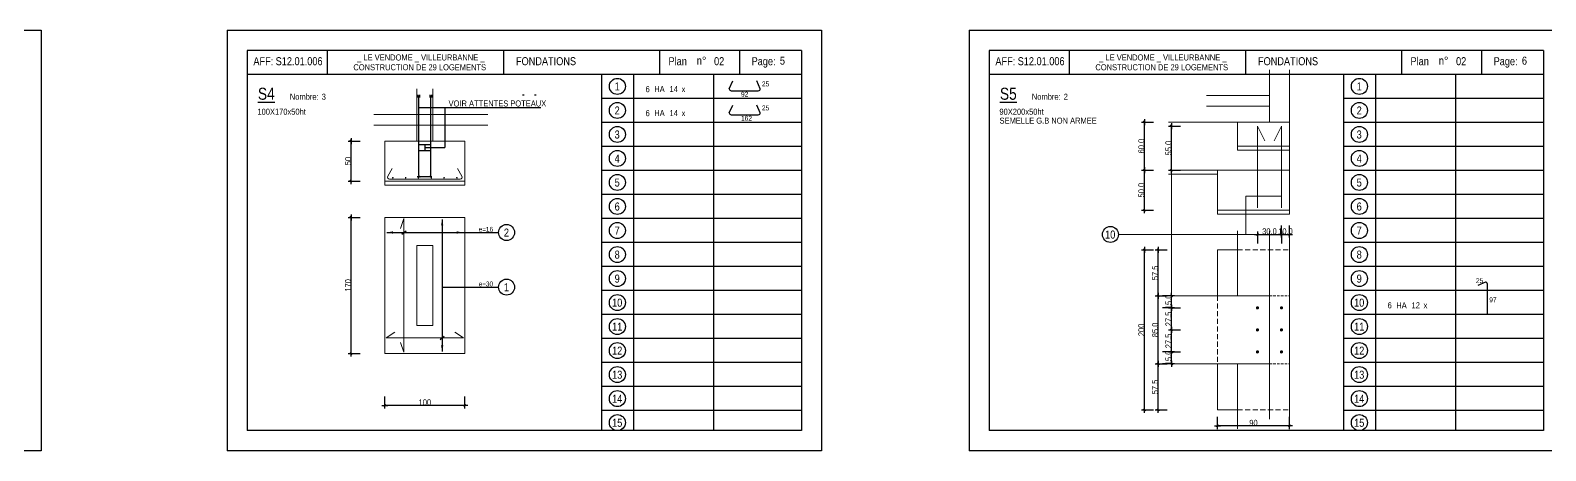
# Model space of a CAD drawing. Header units: centimetres. Extents: x 16433 to 114398, y -50094 to -12305.
# Drawn here: x 90031 to 93819, y -22312 to -21262 of the extents above; entities that cross this region are included whole.
import ezdxf
from ezdxf.enums import TextEntityAlignment as Align

# ---------------------------------------------------------------- set-up
doc = ezdxf.new("R2010")
doc.units = ezdxf.units.CM
doc.header["$LTSCALE"] = 0.5
doc.linetypes.add('CACHEX2', pattern=[19.05, 12.7, -6.35])
doc.layers.get('DEFPOINTS').update_dxf_attribs({"linetype": 'CONTINUOUS'})
for name, color, linetype in [('01_cote_gen', 4, 'CONTINUOUS'), ('01_fenetres', 171, 'CONTINUOUS'), ('01_linteaux', 2, 'CONTINUOUS'), ('01_texte', 230, 'CONTINUOUS'), ('AA_COTES', 2, 'CONTINUOUS')]:
    doc.layers.add(name, color=color, linetype=linetype)
doc.layers.add('01_murs_coup', color=5, linetype='CONTINUOUS', lineweight=60)
doc.layers.add('01_sem', color=42, linetype='CONTINUOUS', lineweight=15)
doc.styles.add('STYLE2', font='ARIALN.TTF')
doc.dimstyles.new('JB25', dxfattribs={"dimscale": 0.1, "dimtxt": 150, "dimasz": 15, "dimexe": 0.1, "dimexo": 0.1, "dimgap": 0.09, "dimtad": 1, "dimdec": 1, "dimlfac": 0.5, "dimdsep": 46, "dimtxsty": 'STYLE2', "dimblk1": 'BOND_G', "dimblk2": 'BOND_D', "dimsah": 1, "dimcen": 1.5, "dimdle": 0.01, "dimse1": 1, "dimse2": 1, "dimclrd": 4, "dimclre": 2, "dimclrt": 6, "dimazin": 2, "dimtfac": 2.333333, "dimtdec": 1, "dimtix": 1, "dimtmove": 2, "dimatfit": 3, "dimldrblk": 'BOND_G', "dimfxl": 1, "dimtolj": 1, "dimtzin": 0, "dimarcsym": 0})

# ---------------------------------------------------------------- blocks, each defined once
blk = doc.blocks.new('BOND_G')
at = {"layer": 'AA_COTES', "color": 0}
for p, q in [((5, 0), (-5, 0)), ((1.8, 1.8), (-1.8, -1.8)), ((0, -5), (0, 15))]:
    blk.add_line(p, q, dxfattribs=at)
blk = doc.blocks.new('BOND_D')
at = {"layer": 'AA_COTES', "color": 0}
for p, q in [((5, 0), (-5, 0)), ((-1.8, -1.8), (1.8, 1.8)), ((0, 5), (0, -15))]:
    blk.add_line(p, q, dxfattribs=at)
blk = doc.blocks.new('*D4295')
at = {"layer": '01_cote_gen', "color": 4, "linetype": 'Continuous', "lineweight": -2, "transparency": 16777216}
blk.add_line((90833.1, -22068.1), (90833.1, -21731.1), dxfattribs=at)
at = {"layer": 'DEFPOINTS', "color": 0, "linetype": 'Continuous'}
for p in [(90833.1, -21729.6), (90885.5, -21729.6), (90885.5, -22069.6)]:
    blk.add_point(p, dxfattribs=at)
at = {"layer": '01_cote_gen', "color": 4, "linetype": 'Continuous', "lineweight": -2, "transparency": 16777216, "xscale": 1.5, "yscale": 1.5, "zscale": 1.5}
for name, p, rotation in [('BOND_D', (90833.1, -21729.6), 90), ('BOND_G', (90833.1, -22069.6), 270)]:
    blk.add_blockref(name, p, dxfattribs=dict(at, rotation=rotation))
at = {"layer": '01_cote_gen', "color": 6, "linetype": 'Continuous', "lineweight": 0, "transparency": 16777216, "insert": (90825.4, -21899.6), "char_height": 15, "attachment_point": 5, "rotation": 90, "style": 'STYLE2'}
blk.add_mtext('\\A1;170', dxfattribs=at)
blk = doc.blocks.new('*D4296')
at = {"layer": '01_sem', "color": 4, "lineweight": -2, "ltscale": 7, "transparency": 16777216}
blk.add_line((91115.8, -22199.5), (90918.8, -22199.5), dxfattribs=at)
at = {"layer": 'DEFPOINTS', "color": 0, "ltscale": 7}
for p in [(90917.3, -22120.8), (91117.3, -22120.8), (90917.3, -22199.5)]:
    blk.add_point(p, dxfattribs=at)
at = {"layer": '01_sem', "color": 4, "lineweight": -2, "ltscale": 7, "transparency": 16777216, "xscale": 1.5, "yscale": 1.5, "zscale": 1.5, "rotation": 180}
blk.add_blockref('BOND_D', (90917.3, -22199.5), dxfattribs=at)
at = {"layer": '01_sem', "color": 4, "lineweight": -2, "ltscale": 7, "transparency": 16777216, "xscale": 1.5, "yscale": 1.5, "zscale": 1.5}
blk.add_blockref('BOND_G', (91117.3, -22199.5), dxfattribs=at)
at = {"layer": '01_sem', "color": 6, "lineweight": 0, "ltscale": 7, "transparency": 16777216, "insert": (91017.3, -22191.8), "char_height": 15, "attachment_point": 5, "style": 'STYLE2'}
blk.add_mtext('\\A1;100', dxfattribs=at)
blk = doc.blocks.new('*D4297')
at = {"layer": '01_cote_gen', "color": 4, "linetype": 'Continuous', "lineweight": -2, "transparency": 16777216}
blk.add_line((90833.1, -21637.5), (90833.1, -21540.5), dxfattribs=at)
at = {"layer": 'DEFPOINTS', "color": 0, "linetype": 'Continuous'}
for p in [(90833.1, -21539), (90914.4, -21539), (90903.3, -21639)]:
    blk.add_point(p, dxfattribs=at)
at = {"layer": '01_cote_gen', "color": 4, "linetype": 'Continuous', "lineweight": -2, "transparency": 16777216, "xscale": 1.5, "yscale": 1.5, "zscale": 1.5}
for name, p, rotation in [('BOND_D', (90833.1, -21539), 90), ('BOND_G', (90833.1, -21639), 270)]:
    blk.add_blockref(name, p, dxfattribs=dict(at, rotation=rotation))
at = {"layer": '01_cote_gen', "color": 6, "linetype": 'Continuous', "lineweight": 0, "transparency": 16777216, "insert": (90825.4, -21589), "char_height": 15, "attachment_point": 5, "rotation": 90, "style": 'STYLE2'}
blk.add_mtext('\\A1;50', dxfattribs=at)
blk = doc.blocks.new('*D4309')
at = {"layer": '01_cote_gen', "color": 4, "linetype": 'Continuous', "lineweight": -2, "transparency": 16777216}
blk.add_line((92815.8, -22209.3), (92815.8, -21812.3), dxfattribs=at)
at = {"layer": 'DEFPOINTS', "color": 0, "linetype": 'Continuous'}
for p in [(92815.8, -21810.8), (92868.3, -21810.8), (92868.3, -22210.8)]:
    blk.add_point(p, dxfattribs=at)
at = {"layer": '01_cote_gen', "color": 4, "linetype": 'Continuous', "lineweight": -2, "transparency": 16777216, "xscale": 1.5, "yscale": 1.5, "zscale": 1.5}
for name, p, rotation in [('BOND_D', (92815.8, -21810.8), 90), ('BOND_G', (92815.8, -22210.8), 270)]:
    blk.add_blockref(name, p, dxfattribs=dict(at, rotation=rotation))
at = {"layer": '01_cote_gen', "color": 6, "linetype": 'Continuous', "lineweight": 0, "transparency": 16777216, "insert": (92808.1, -22010.8), "char_height": 15, "attachment_point": 5, "rotation": 90, "style": 'STYLE2'}
blk.add_mtext('\\A1;200', dxfattribs=at)
blk = doc.blocks.new('*D4310')
at = {"layer": '01_sem', "color": 4, "lineweight": -2, "ltscale": 7, "transparency": 16777216}
blk.add_line((93176.9, -22250.8), (92999.9, -22250.8), dxfattribs=at)
at = {"layer": 'DEFPOINTS', "color": 0, "ltscale": 7}
for p in [(92998.4, -22237.1), (92998.4, -22250.8), (93178.4, -22237.1)]:
    blk.add_point(p, dxfattribs=at)
at = {"layer": '01_sem', "color": 4, "lineweight": -2, "ltscale": 7, "transparency": 16777216, "xscale": 1.5, "yscale": 1.5, "zscale": 1.5, "rotation": 180}
blk.add_blockref('BOND_D', (92998.4, -22250.8), dxfattribs=at)
at = {"layer": '01_sem', "color": 4, "lineweight": -2, "ltscale": 7, "transparency": 16777216, "xscale": 1.5, "yscale": 1.5, "zscale": 1.5}
blk.add_blockref('BOND_G', (93178.4, -22250.8), dxfattribs=at)
at = {"layer": '01_sem', "color": 6, "lineweight": 0, "ltscale": 7, "transparency": 16777216, "insert": (93088.4, -22243.1), "char_height": 15, "attachment_point": 5, "style": 'STYLE2'}
blk.add_mtext('\\A1;90', dxfattribs=at)
blk = doc.blocks.new('*D4311')
at = {"layer": '01_sem', "color": 4, "linetype": 'Continuous', "lineweight": -2, "transparency": 16777216}
blk.add_line((92850.1, -22209.3), (92850.1, -22097.3), dxfattribs=at)
at = {"layer": 'DEFPOINTS', "color": 0, "linetype": 'Continuous'}
for p in [(92850.1, -22095.8), (92998.4, -22095.8), (92998.4, -22210.8)]:
    blk.add_point(p, dxfattribs=at)
at = {"layer": '01_sem', "color": 4, "linetype": 'Continuous', "lineweight": -2, "transparency": 16777216, "xscale": 1.5, "yscale": 1.5, "zscale": 1.5}
for name, p, rotation in [('BOND_D', (92850.1, -22095.8), 90), ('BOND_G', (92850.1, -22210.8), 270)]:
    blk.add_blockref(name, p, dxfattribs=dict(at, rotation=rotation))
at = {"layer": '01_sem', "color": 6, "linetype": 'Continuous', "lineweight": 0, "transparency": 16777216, "insert": (92842.5, -22153.3), "char_height": 15, "attachment_point": 5, "rotation": 90, "style": 'STYLE2'}
blk.add_mtext('\\A1;57.5', dxfattribs=at)
blk = doc.blocks.new('*D4312')
at = {"layer": '01_sem', "color": 4, "linetype": 'Continuous', "lineweight": -2, "transparency": 16777216}
blk.add_line((92850.1, -22094.3), (92850.1, -21927.3), dxfattribs=at)
at = {"layer": 'DEFPOINTS', "color": 0, "linetype": 'Continuous'}
for p in [(92850.1, -21925.8), (92933.2, -21925.8), (92933.2, -22095.8)]:
    blk.add_point(p, dxfattribs=at)
at = {"layer": '01_sem', "color": 4, "linetype": 'Continuous', "lineweight": -2, "transparency": 16777216, "xscale": 1.5, "yscale": 1.5, "zscale": 1.5}
for name, p, rotation in [('BOND_D', (92850.1, -21925.8), 90), ('BOND_G', (92850.1, -22095.8), 270)]:
    blk.add_blockref(name, p, dxfattribs=dict(at, rotation=rotation))
at = {"layer": '01_sem', "color": 6, "linetype": 'Continuous', "lineweight": 0, "transparency": 16777216, "insert": (92842.5, -22010.8), "char_height": 15, "attachment_point": 5, "rotation": 90, "style": 'STYLE2'}
blk.add_mtext('\\A1;85.0', dxfattribs=at)
blk = doc.blocks.new('*D4313')
at = {"layer": '01_sem', "color": 4, "linetype": 'Continuous', "lineweight": -2, "transparency": 16777216}
blk.add_line((92850.1, -21924.3), (92850.1, -21812.3), dxfattribs=at)
at = {"layer": 'DEFPOINTS', "color": 0, "linetype": 'Continuous'}
for p in [(92850.1, -21810.8), (92998.4, -21810.8), (92934.1, -21925.8)]:
    blk.add_point(p, dxfattribs=at)
at = {"layer": '01_sem', "color": 4, "linetype": 'Continuous', "lineweight": -2, "transparency": 16777216, "xscale": 1.5, "yscale": 1.5, "zscale": 1.5}
for name, p, rotation in [('BOND_D', (92850.1, -21810.8), 90), ('BOND_G', (92850.1, -21925.8), 270)]:
    blk.add_blockref(name, p, dxfattribs=dict(at, rotation=rotation))
at = {"layer": '01_sem', "color": 6, "linetype": 'Continuous', "lineweight": 0, "transparency": 16777216, "insert": (92842.5, -21868.3), "char_height": 15, "attachment_point": 5, "rotation": 90, "style": 'STYLE2'}
blk.add_mtext('\\A1;57.5', dxfattribs=at)
blk = doc.blocks.new('*D4314')
at = {"layer": '01_sem', "color": 4, "linetype": 'Continuous', "lineweight": -2, "transparency": 16777216}
blk.add_line((92815.8, -21710.1), (92815.8, -21613.1), dxfattribs=at)
at = {"layer": 'DEFPOINTS', "color": 0, "linetype": 'Continuous'}
for p in [(92815.8, -21611.6), (92998.4, -21611.6), (92998.4, -21711.6)]:
    blk.add_point(p, dxfattribs=at)
at = {"layer": '01_sem', "color": 4, "linetype": 'Continuous', "lineweight": -2, "transparency": 16777216, "xscale": 1.5, "yscale": 1.5, "zscale": 1.5}
for name, p, rotation in [('BOND_D', (92815.8, -21611.6), 90), ('BOND_G', (92815.8, -21711.6), 270)]:
    blk.add_blockref(name, p, dxfattribs=dict(at, rotation=rotation))
at = {"layer": '01_sem', "color": 6, "linetype": 'Continuous', "lineweight": 0, "transparency": 16777216, "insert": (92808.1, -21661.6), "char_height": 15, "attachment_point": 5, "rotation": 90, "style": 'STYLE2'}
blk.add_mtext('\\A1;50.0', dxfattribs=at)
blk = doc.blocks.new('*D4315')
at = {"layer": '01_sem', "color": 4, "linetype": 'Continuous', "lineweight": -2, "transparency": 16777216}
blk.add_line((92815.8, -21610.1), (92815.8, -21493.1), dxfattribs=at)
at = {"layer": 'DEFPOINTS', "color": 0, "linetype": 'Continuous'}
for p in [(92815.8, -21491.6), (92976.7, -21491.6), (92998.4, -21611.6)]:
    blk.add_point(p, dxfattribs=at)
at = {"layer": '01_sem', "color": 4, "linetype": 'Continuous', "lineweight": -2, "transparency": 16777216, "xscale": 1.5, "yscale": 1.5, "zscale": 1.5}
for name, p, rotation in [('BOND_D', (92815.8, -21491.6), 90), ('BOND_G', (92815.8, -21611.6), 270)]:
    blk.add_blockref(name, p, dxfattribs=dict(at, rotation=rotation))
at = {"layer": '01_sem', "color": 6, "linetype": 'Continuous', "lineweight": 0, "transparency": 16777216, "insert": (92808.1, -21551.6), "char_height": 15, "attachment_point": 5, "rotation": 90, "style": 'STYLE2'}
blk.add_mtext('\\A1;60.0', dxfattribs=at)
blk = doc.blocks.new('*D4316')
at = {"layer": '01_sem', "color": 4, "linetype": 'Continuous', "lineweight": -2, "transparency": 16777216}
blk.add_line((93099.9, -21772.4), (93156.9, -21772.4), dxfattribs=at)
at = {"layer": 'DEFPOINTS', "color": 0, "linetype": 'Continuous'}
for p in [(93158.4, -21772.4), (93098.4, -21853.5), (93158.4, -21853.5)]:
    blk.add_point(p, dxfattribs=at)
at = {"layer": '01_sem', "color": 4, "linetype": 'Continuous', "lineweight": -2, "transparency": 16777216, "xscale": 1.5, "yscale": 1.5, "zscale": 1.5, "rotation": 180}
blk.add_blockref('BOND_G', (93098.4, -21772.4), dxfattribs=at)
at = {"layer": '01_sem', "color": 4, "linetype": 'Continuous', "lineweight": -2, "transparency": 16777216, "xscale": 1.5, "yscale": 1.5, "zscale": 1.5}
blk.add_blockref('BOND_D', (93158.4, -21772.4), dxfattribs=at)
at = {"layer": '01_sem', "color": 6, "linetype": 'Continuous', "lineweight": 0, "transparency": 16777216, "insert": (93128.4, -21764.7), "char_height": 15, "attachment_point": 5, "style": 'STYLE2'}
blk.add_mtext('\\A1;30.0', dxfattribs=at)
blk = doc.blocks.new('*D4317')
at = {"layer": '01_sem', "color": 4, "linetype": 'Continuous', "lineweight": -2, "transparency": 16777216}
for p, q in [((93156.9, -21772.4), (93155.4, -21772.4)), ((93158.4, -21772.4), (93178.4, -21772.4)), ((93179.9, -21772.4), (93181.4, -21772.4))]:
    blk.add_line(p, q, dxfattribs=at)
at = {"layer": 'DEFPOINTS', "color": 0, "linetype": 'Continuous'}
for p in [(93178.4, -21772.4), (93158.4, -21797.9), (93178.4, -21797.9)]:
    blk.add_point(p, dxfattribs=at)
at = {"layer": '01_sem', "color": 4, "linetype": 'Continuous', "lineweight": -2, "transparency": 16777216, "xscale": 1.5, "yscale": 1.5, "zscale": 1.5}
blk.add_blockref('BOND_G', (93158.4, -21772.4), dxfattribs=at)
at = {"layer": '01_sem', "color": 4, "linetype": 'Continuous', "lineweight": -2, "transparency": 16777216, "xscale": 1.5, "yscale": 1.5, "zscale": 1.5, "rotation": 180}
blk.add_blockref('BOND_D', (93178.4, -21772.4), dxfattribs=at)
at = {"layer": '01_sem', "color": 6, "linetype": 'Continuous', "lineweight": 0, "transparency": 16777216, "insert": (93168.4, -21764.7), "char_height": 15, "attachment_point": 5, "style": 'STYLE2'}
blk.add_mtext('\\A1;10.0', dxfattribs=at)
blk = doc.blocks.new('*D4318')
at = {"layer": '01_sem', "color": 4, "linetype": 'Continuous', "lineweight": -2, "transparency": 16777216}
for p, q in [((92883.6, -22064.3), (92883.6, -22062.8)), ((92883.6, -22095.8), (92883.6, -22065.8)), ((92883.6, -22097.3), (92883.6, -22098.8))]:
    blk.add_line(p, q, dxfattribs=at)
at = {"layer": 'DEFPOINTS', "color": 0, "linetype": 'Continuous'}
for p in [(92883.6, -22065.8), (93014.7, -22065.8), (92998.4, -22095.8)]:
    blk.add_point(p, dxfattribs=at)
at = {"layer": '01_sem', "color": 4, "linetype": 'Continuous', "lineweight": -2, "transparency": 16777216, "xscale": 1.5, "yscale": 1.5, "zscale": 1.5}
for name, p, rotation in [('BOND_D', (92883.6, -22065.8), 270), ('BOND_G', (92883.6, -22095.8), 90)]:
    blk.add_blockref(name, p, dxfattribs=dict(at, rotation=rotation))
at = {"layer": '01_sem', "color": 6, "linetype": 'Continuous', "lineweight": 0, "transparency": 16777216, "insert": (92875.9, -22080.8), "char_height": 15, "attachment_point": 5, "rotation": 90, "style": 'STYLE2'}
blk.add_mtext('\\A1;15.0', dxfattribs=at)
blk = doc.blocks.new('*D4319')
at = {"layer": '01_sem', "color": 4, "linetype": 'Continuous', "lineweight": -2, "transparency": 16777216}
blk.add_line((92883.6, -22064.3), (92883.6, -22012.3), dxfattribs=at)
at = {"layer": 'DEFPOINTS', "color": 0, "linetype": 'Continuous'}
for p in [(92883.6, -22010.8), (92909.1, -22010.8), (92909.1, -22065.8)]:
    blk.add_point(p, dxfattribs=at)
at = {"layer": '01_sem', "color": 4, "linetype": 'Continuous', "lineweight": -2, "transparency": 16777216, "xscale": 1.5, "yscale": 1.5, "zscale": 1.5}
for name, p, rotation in [('BOND_D', (92883.6, -22010.8), 90), ('BOND_G', (92883.6, -22065.8), 270)]:
    blk.add_blockref(name, p, dxfattribs=dict(at, rotation=rotation))
at = {"layer": '01_sem', "color": 6, "linetype": 'Continuous', "lineweight": 0, "transparency": 16777216, "insert": (92875.9, -22038.3), "char_height": 15, "attachment_point": 5, "rotation": 90, "style": 'STYLE2'}
blk.add_mtext('\\A1;27.5', dxfattribs=at)
blk = doc.blocks.new('*D4320')
at = {"layer": '01_sem', "color": 4, "linetype": 'Continuous', "lineweight": -2, "transparency": 16777216}
blk.add_line((92883.6, -22009.3), (92883.6, -21957.3), dxfattribs=at)
at = {"layer": 'DEFPOINTS', "color": 0, "linetype": 'Continuous'}
for p in [(92883.6, -21955.8), (92909.1, -21955.8), (92909.1, -22010.8)]:
    blk.add_point(p, dxfattribs=at)
at = {"layer": '01_sem', "color": 4, "linetype": 'Continuous', "lineweight": -2, "transparency": 16777216, "xscale": 1.5, "yscale": 1.5, "zscale": 1.5}
for name, p, rotation in [('BOND_D', (92883.6, -21955.8), 90), ('BOND_G', (92883.6, -22010.8), 270)]:
    blk.add_blockref(name, p, dxfattribs=dict(at, rotation=rotation))
at = {"layer": '01_sem', "color": 6, "linetype": 'Continuous', "lineweight": 0, "transparency": 16777216, "insert": (92875.9, -21983.3), "char_height": 15, "attachment_point": 5, "rotation": 90, "style": 'STYLE2'}
blk.add_mtext('\\A1;27.5', dxfattribs=at)
blk = doc.blocks.new('*D4321')
at = {"layer": '01_sem', "color": 4, "linetype": 'Continuous', "lineweight": -2, "transparency": 16777216}
for p, q in [((92883.6, -21924.3), (92883.6, -21922.8)), ((92883.6, -21955.8), (92883.6, -21925.8)), ((92883.6, -21957.3), (92883.6, -21958.8))]:
    blk.add_line(p, q, dxfattribs=at)
at = {"layer": 'DEFPOINTS', "color": 0, "linetype": 'Continuous'}
for p in [(92883.6, -21925.8), (92921.5, -21925.8), (92921.5, -21955.8)]:
    blk.add_point(p, dxfattribs=at)
at = {"layer": '01_sem', "color": 4, "linetype": 'Continuous', "lineweight": -2, "transparency": 16777216, "xscale": 1.5, "yscale": 1.5, "zscale": 1.5}
for name, p, rotation in [('BOND_D', (92883.6, -21925.8), 270), ('BOND_G', (92883.6, -21955.8), 90)]:
    blk.add_blockref(name, p, dxfattribs=dict(at, rotation=rotation))
at = {"layer": '01_sem', "color": 6, "linetype": 'Continuous', "lineweight": 0, "transparency": 16777216, "insert": (92875.9, -21940.8), "char_height": 15, "attachment_point": 5, "rotation": 90, "style": 'STYLE2'}
blk.add_mtext('\\A1;15.0', dxfattribs=at)
blk = doc.blocks.new('*D4322')
at = {"layer": '01_sem', "color": 4, "linetype": 'Continuous', "lineweight": -2, "transparency": 16777216}
blk.add_line((92883.6, -21610.1), (92883.6, -21503.1), dxfattribs=at)
at = {"layer": 'DEFPOINTS', "color": 0, "linetype": 'Continuous'}
for p in [(92883.6, -21501.6), (93098.4, -21501.6), (93056.9, -21611.6)]:
    blk.add_point(p, dxfattribs=at)
at = {"layer": '01_sem', "color": 4, "linetype": 'Continuous', "lineweight": -2, "transparency": 16777216, "xscale": 1.5, "yscale": 1.5, "zscale": 1.5}
for name, p, rotation in [('BOND_D', (92883.6, -21501.6), 90), ('BOND_G', (92883.6, -21611.6), 270)]:
    blk.add_blockref(name, p, dxfattribs=dict(at, rotation=rotation))
at = {"layer": '01_sem', "color": 6, "linetype": 'Continuous', "lineweight": 0, "transparency": 16777216, "insert": (92875.9, -21556.6), "char_height": 15, "attachment_point": 5, "rotation": 90, "style": 'STYLE2'}
blk.add_mtext('\\A1;55.0', dxfattribs=at)

msp = doc.modelspace()

# ---------------------------------------------------------------- linework, layer by layer
at = {"layer": '01_fenetres', "ltscale": 30}
for p, q in [((91958.382, -21312.437), (90573.382, -21312.437)), ((90573.382, -21312.437), (90573.382, -22262.437)), ((90573.382, -21312.437), (90573.382, -22262.437)), ((90573.382, -21312.437), (90573.382, -22262.437)), ((90773.382, -21312.437), (90773.382, -21372.437)), ((91214.055, -21312.437), (91214.055, -21372.437)), ((91604.25, -21372.437), (91604.25, -21312.437)), ((91804.25, -21372.437), (91804.25, -21312.437)), ((91958.382, -21312.437), (91958.382, -22262.437)), ((93813.073, -21312.437), (92428.073, -21312.437)), ((92428.073, -21312.437), (92428.073, -22262.437)), ((92428.073, -21312.437), (92428.073, -22262.437)), ((92428.073, -21312.437), (92428.073, -22262.437)), ((92628.073, -21312.437), (92628.073, -21372.437)), ((93068.746, -21312.437), (93068.746, -21372.437)), ((93458.94, -21372.437), (93458.94, -21312.437)), ((93658.94, -21372.437), (93658.94, -21312.437)), ((93813.073, -21312.437), (93813.073, -22262.437)), ((91958.382, -21372.437), (90573.382, -21372.437)), ((93813.073, -21372.437), (92428.073, -21372.437)), ((91958.382, -22262.437), (90573.382, -22262.437)), ((93813.073, -22262.437), (92428.073, -22262.437))]:
    msp.add_line(p, q, dxfattribs=at)
at = {"layer": '01_linteaux', "linetype": 'Continuous'}
for p, q in [((91778.155, -21408.217), (91786.85, -21388.992)), ((91855.739, -21408.217), (91847.044, -21388.992)), ((91783.155, -21413.217), (91850.739, -21413.217)), ((91778.155, -21468.217), (91786.85, -21448.992)), ((91783.155, -21473.217), (91850.739, -21473.217)), ((91855.739, -21468.217), (91847.044, -21448.992)), ((93668.3, -21891.319), (93649.075, -21900.014)), ((93673.3, -21969.379), (93673.3, -21896.319))]:
    msp.add_line(p, q, dxfattribs=at)
for centre, start, end in [((91783.155, -21408.217), 180, 270), ((91850.739, -21408.217), 270, 0), ((91783.155, -21468.217), 180, 270), ((91850.739, -21468.217), 270, 0), ((93668.3, -21896.319), 0, 90)]:
    msp.add_arc(centre, 5, start, end, dxfattribs=at)
at = {"layer": '01_murs_coup', "linetype": 'Continuous', "lineweight": 0}
for p, q in [((93098.352, -21705.613), (93098.352, -21501.613)), ((93098.352, -21501.613), (93116.808, -21538.327)), ((93158.352, -21501.613), (93139.897, -21538.327)), ((93158.352, -21705.613), (93158.352, -21501.613)), ((90924.585, -21626.445), (90935.443, -21607.638)), ((91109.924, -21626.445), (91099.066, -21607.638)), ((90928.915, -21633.945), (91105.594, -21633.945)), ((90964.803, -21732.583), (90956.125, -21757.226)), ((90964.803, -21732.583), (90964.803, -22066.583)), ((90920.254, -22030.65), (90941.954, -22016.142)), ((90920.254, -22030.65), (91114.254, -22030.65)), ((90964.803, -22066.583), (90956.125, -22041.94)), ((91114.254, -22030.65), (91092.554, -22016.142))]:
    msp.add_line(p, q, dxfattribs=at)
for centre, start, end in [((90928.915, -21628.945), 150, 270), ((91105.594, -21628.945), 270, 30)]:
    msp.add_arc(centre, 5, start, end, dxfattribs=at)
at = {"layer": '01_sem', "lineweight": 0, "ltscale": 7}
for p, q in [((93128.352, -21491.613), (93128.352, -21361.053)), ((93178.352, -21611.613), (93178.352, -21361.053)), ((90997.254, -21539.034), (90997.254, -21408.474)), ((91037.254, -21539.034), (91037.254, -21408.474)), ((92970.812, -21425.613), (93128.352, -21425.613)), ((90889.714, -21473.034), (91174.795, -21473.034)), ((92970.812, -21451.613), (93128.352, -21451.613)), ((90889.714, -21499.034), (91174.795, -21499.034)), ((93048.352, -21491.613), (93178.352, -21491.613)), ((93048.352, -21561.613), (93048.352, -21491.613)), ((90917.254, -21639.034), (90917.254, -21539.034)), ((91117.254, -21539.034), (90917.254, -21539.034)), ((91117.254, -21639.034), (91117.254, -21539.034)), ((93048.352, -21551.613), (93178.352, -21551.613)), ((93048.352, -21561.613), (93178.352, -21561.613)), ((92998.352, -21711.613), (92998.352, -21611.613)), ((93178.352, -21611.613), (92998.352, -21611.613)), ((93178.352, -21711.613), (93178.352, -21611.613)), ((90917.254, -21639.034), (91117.254, -21639.034)), ((90917.254, -21639.034), (90917.254, -21649.034)), ((90917.254, -21649.034), (91117.254, -21649.034)), ((91117.254, -21639.034), (91117.254, -21649.034)), ((90917.254, -21729.583), (90917.254, -22069.583)), ((91117.254, -21729.583), (90917.254, -21729.583)), ((91117.254, -21729.583), (91117.254, -22069.583)), ((92998.352, -21711.613), (93178.352, -21711.613)), ((92998.352, -21711.613), (92998.352, -21721.613)), ((92998.352, -21721.613), (93178.352, -21721.613)), ((93178.352, -21711.613), (93178.352, -21721.613)), ((92998.352, -21810.768), (92998.352, -21925.768)), ((93048.352, -21810.768), (92998.352, -21810.768)), ((93178.352, -21810.768), (93178.352, -22210.768)), ((92998.352, -22095.768), (92998.352, -22210.768))]:
    msp.add_line(p, q, dxfattribs=at)
at = {"layer": '01_sem', "linetype": 'Continuous', "lineweight": 0}
for p, q in [((93048.352, -21491.613), (92876.267, -21491.613)), ((92998.352, -21611.613), (92876.267, -21611.613)), ((92998.352, -21621.613), (92876.267, -21621.613)), ((92883.55, -21620.113), (92883.55, -21772.407)), ((93069.237, -21772.407), (93069.237, -21676.984)), ((93069.237, -21676.984), (93158.352, -21676.984)), ((93089.852, -21772.407), (92750.747, -21772.407)), ((92883.55, -21917.268), (92883.55, -21772.407)), ((93048.352, -21763.267), (93048.352, -21925.768)), ((93128.352, -21763.267), (93128.352, -22095.768)), ((93178.352, -21810.768), (93178.352, -21763.267)), ((93128.352, -21925.768), (92852.836, -21925.768)), ((90917.254, -22069.583), (91117.254, -22069.583)), ((93128.352, -22095.768), (92852.836, -22095.768)), ((93048.352, -22258.27), (93048.352, -22095.768)), ((93128.352, -22095.768), (93128.352, -22233.384)), ((93178.352, -22095.768), (93178.352, -22233.384)), ((92998.352, -22210.768), (93048.352, -22210.768))]:
    msp.add_line(p, q, dxfattribs=at)
at = {"layer": '01_sem', "linetype": 'CACHEX2', "lineweight": 0, "ltscale": 2}
for p, q in [((93048.352, -21810.768), (93178.352, -21810.768)), ((92998.352, -21925.768), (92998.352, -22095.768)), ((93048.352, -22210.768), (93178.352, -22210.768))]:
    msp.add_line(p, q, dxfattribs=at)
at = {"layer": '01_sem', "linetype": 'CACHEX2', "lineweight": 0}
for p, q in [((93128.352, -21925.768), (93178.352, -21925.768)), ((93128.352, -22095.768), (93178.352, -22095.768))]:
    msp.add_line(p, q, dxfattribs=at)
at = {"layer": '01_sem', "color": 2, "lineweight": 0, "ltscale": 7}
msp.add_lwpolyline([(90997.254, -21999.583), (91037.254, -21999.583), (91037.254, -21799.583), (90997.254, -21799.583)], close=True, dxfattribs=at)
at = {"layer": '01_sem', "linetype": 'Continuous', "lineweight": 0, "const_width": 4, "flags": 128}
for points in [[(93096.352, -21955.768, 1), (93100.352, -21955.768, 1)], [(93156.352, -21955.768, 1), (93160.352, -21955.768, 1)], [(93096.352, -22010.768, 1), (93100.352, -22010.768, 1)], [(93156.352, -22010.768, 1), (93160.352, -22010.768, 1)], [(93096.352, -22065.768, 1), (93100.352, -22065.768, 1)], [(93156.352, -22065.768, 1), (93160.352, -22065.768, 1)]]:
    msp.add_lwpolyline(points, format="xyb", close=True, dxfattribs=at)
at = {"layer": '01_texte', "ltscale": 30}
for p, q in [((88573.459, -21262.437), (90058.459, -21262.437)), ((90058.459, -21262.437), (90058.459, -22312.437)), ((90058.459, -21262.437), (90058.459, -22312.437)), ((90523.382, -21262.437), (90523.382, -22312.437)), ((90523.382, -21262.437), (92008.382, -21262.437)), ((92008.382, -21262.437), (92008.382, -22312.437)), ((92008.382, -21262.437), (92008.382, -22312.437)), ((92378.073, -21262.437), (92378.073, -22312.437)), ((92378.073, -21262.437), (93863.073, -21262.437)), ((91458.382, -21372.437), (91458.382, -22262.437)), ((91538.382, -21372.437), (91538.382, -22262.437)), ((91738.382, -21372.437), (91738.382, -22262.437)), ((93313.073, -21372.437), (93313.073, -22262.437)), ((93393.073, -21372.437), (93393.073, -22262.437)), ((93593.073, -21372.437), (93593.073, -22262.437)), ((91000.408, -21429.95), (91000.408, -21423.685)), ((91002.254, -21625.079), (91002.254, -21425.034)), ((91004.146, -21423.685), (91004.146, -21429.95)), ((91030.401, -21429.95), (91030.401, -21423.685)), ((91032.247, -21624.483), (91032.247, -21425.034)), ((91034.138, -21423.685), (91034.138, -21429.95)), ((91261.541, -21423.685), (91265.279, -21423.685)), ((91291.533, -21423.685), (91295.271, -21423.685)), ((91958.382, -21432.437), (91458.382, -21432.437)), ((93813.073, -21432.437), (93313.073, -21432.437)), ((91958.382, -21492.437), (91458.382, -21492.437)), ((93813.073, -21492.437), (93313.073, -21492.437)), ((91958.382, -21552.437), (91458.382, -21552.437)), ((93813.073, -21552.437), (93313.073, -21552.437)), ((90997.617, -21627.483), (91029.247, -21627.483)), ((91958.382, -21612.437), (91458.382, -21612.437)), ((93813.073, -21612.437), (93313.073, -21612.437)), ((91034.578, -21628.079), (91005.254, -21628.079)), ((91958.382, -21672.437), (91458.382, -21672.437)), ((93813.073, -21672.437), (93313.073, -21672.437)), ((91060.506, -21734.583), (91060.506, -22064.583)), ((91958.382, -21732.437), (91458.382, -21732.437)), ((93813.073, -21732.437), (93313.073, -21732.437)), ((90922.254, -21767.463), (91201.517, -21767.463)), ((90959.471, -21771.848), (90970.135, -21763.078)), ((91958.382, -21792.437), (91458.382, -21792.437)), ((93813.073, -21792.437), (93313.073, -21792.437)), ((91958.382, -21852.437), (91458.382, -21852.437)), ((93813.073, -21852.437), (93313.073, -21852.437)), ((91060.506, -21903.972), (91201.517, -21903.972)), ((91958.382, -21912.437), (91458.382, -21912.437)), ((93813.073, -21912.437), (93313.073, -21912.437)), ((91958.382, -21972.437), (91458.382, -21972.437)), ((93813.073, -21972.437), (93313.073, -21972.437)), ((91055.174, -22035.035), (91065.838, -22026.264)), ((91958.382, -22032.437), (91458.382, -22032.437)), ((93813.073, -22032.437), (93313.073, -22032.437)), ((91958.382, -22092.437), (91458.382, -22092.437)), ((93813.073, -22092.437), (93313.073, -22092.437)), ((91958.382, -22152.437), (91458.382, -22152.437)), ((93813.073, -22152.437), (93313.073, -22152.437)), ((91958.382, -22212.437), (91458.382, -22212.437)), ((93813.073, -22212.437), (93313.073, -22212.437)), ((90058.459, -22312.437), (88573.459, -22312.437)), ((92008.382, -22312.437), (90523.382, -22312.437)), ((93863.073, -22312.437), (92378.073, -22312.437))]:
    msp.add_line(p, q, dxfattribs=at)
at = {"layer": '01_texte'}
for p, q in [((91002.254, -21455.426), (91307.108, -21455.426)), ((91066.772, -21455.426), (91066.772, -21555.152)), ((91002.254, -21547.652), (91032.247, -21547.652)), ((91017.251, -21547.652), (91017.251, -21562.652)), ((91002.254, -21562.652), (91032.247, -21562.652)), ((91017.251, -21555.152), (91066.772, -21555.152))]:
    msp.add_line(p, q, dxfattribs=at)
at = {"layer": '01_texte', "ltscale": 30, "const_width": 2, "flags": 128}
for points in [[(90938.254, -21630.719, -1), (90936.254, -21630.719, -1)], [(90970.254, -21630.719, -1), (90968.254, -21630.719, -1)], [(91000.254, -21630.719, 1), (91002.254, -21630.719, 1)], [(91032.254, -21630.719, 1), (91034.254, -21630.719, 1)], [(91064.254, -21630.719, 1), (91066.254, -21630.719, 1)], [(91096.254, -21630.719, 1), (91098.254, -21630.719, 1)]]:
    msp.add_lwpolyline(points, format="xyb", close=True, dxfattribs=at)
at = {"layer": '01_texte'}
for centre in [(91498.382, -21402.437), (93353.073, -21402.437), (91498.382, -21462.437), (93353.073, -21462.437), (91498.382, -21522.437), (93353.073, -21522.437), (91498.382, -21582.437), (93353.073, -21582.437), (91498.382, -21642.437), (93353.073, -21642.437), (91498.382, -21702.437), (93353.073, -21702.437), (91221.517, -21767.463), (91498.382, -21762.437), (92730.747, -21772.407), (93353.073, -21762.437), (91498.382, -21822.437), (93353.073, -21822.437), (91221.517, -21903.972), (91498.382, -21882.437), (93353.073, -21882.437), (91498.382, -21942.437), (93353.073, -21942.437), (91498.382, -22002.437), (93353.073, -22002.437), (91498.382, -22062.437), (93353.073, -22062.437), (91498.382, -22122.437), (93353.073, -22122.437), (91498.382, -22182.437), (93353.073, -22182.437), (91498.382, -22242.437), (93353.073, -22242.437)]:
    msp.add_circle(centre, 20, dxfattribs=at)
at = {"layer": '01_texte', "ltscale": 30}
for centre, start, end in [((91005.254, -21625.079), 180, 270), ((91029.247, -21624.483), 270, 0)]:
    msp.add_arc(centre, 3, start, end, dxfattribs=at)
for points in [[(91060.506, -21734.583), (91057.558, -21749.945), (91060.506, -21749.945)], [(91060.506, -21734.583), (91063.455, -21749.945), (91060.506, -21749.945)], [(90922.254, -21767.463), (90937.616, -21764.514), (90937.616, -21767.463)], [(90922.254, -21767.463), (90937.616, -21770.411), (90937.616, -21767.463)], [(91112.254, -21767.463), (91096.893, -21764.514), (91096.893, -21767.463)], [(91112.254, -21767.463), (91096.893, -21770.411), (91096.893, -21767.463)], [(91060.506, -22064.583), (91057.558, -22049.221), (91060.506, -22049.221)], [(91060.506, -22064.583), (91063.455, -22049.221), (91060.506, -22049.221)]]:
    msp.add_solid(points, dxfattribs=at)

# ---------------------------------------------------------------- texts
at = {"layer": '01_texte', "style": 'STYLE2'}
for s, height, p in [('_ LE VENDOME _ VILLEURBANNE _', 15, (90848.079, -21337.721)), ('_ LE VENDOME _ VILLEURBANNE _', 15, (92702.77, -21337.721)), ('AFF:', 20, (90588.678, -21349.589)), ('S12.01.006', 20, (90644.342, -21349.589)), ('CONSTRUCTION DE 29 LOGEMENTS', 15, (90838.561, -21362.222)), ('FONDATIONS', 20, (91245, -21349.589)), ('Plan', 20, (91626.295, -21349.589)), ('n%%D', 20, (91696.98, -21348.146)), ('  02', 20, (91727.323, -21349.589)), ('Page:', 20, (91833.964, -21349.589)), ('5', 20, (91904.649, -21348.146)), ('AFF:', 20, (92443.369, -21349.589)), ('S12.01.006', 20, (92499.033, -21349.589)), ('CONSTRUCTION DE 29 LOGEMENTS', 15, (92693.252, -21362.222)), ('FONDATIONS', 20, (93099.691, -21349.589)), ('Plan', 20, (93480.985, -21349.589)), ('n%%D', 20, (93551.67, -21348.146)), ('  02', 20, (93582.014, -21349.589)), ('Page:', 20, (93688.654, -21349.589)), ('6', 20, (93759.339, -21348.146)), ('25', 12, (91859.725, -21402.262)), ('%%US4', 30, (90599.96, -21435.829)), ('Nombre:', 15, (90679.772, -21435.829)), ('3', 15, (90759.395, -21435.829)), ('VOIR ATTENTES POTEAUX', 15, (91076.555, -21452.65)), ('HA', 15, (91590.673, -21416.84)), ('14', 15, (91628.842, -21416.84)), ('x', 15, (91658.942, -21416.84)), ('92', 12, (91807.524, -21428.108)), ('%%US5', 30, (92454.65, -21435.829)), ('Nombre:', 15, (92534.462, -21435.829)), ('2', 15, (92614.085, -21435.829)), ('100X170x50ht', 15, (90598.71, -21473.227)), ('HA', 15, (91590.673, -21476.84)), ('14', 15, (91628.842, -21476.84)), ('x', 15, (91658.942, -21476.84)), ('162', 12, (91807.524, -21488.108)), ('25', 12, (91859.725, -21462.262)), ('90X200x50ht', 15, (92453.401, -21473.227)), ('SEMELLE G.B NON ARMEE', 15, (92453.703, -21495.521)), ('e= ', 12, (91151.532, -21765.405)), ('16', 12, (91169.694, -21765.405)), ('e= ', 12, (91151.532, -21901.914)), ('30', 12, (91169.694, -21901.914)), ('25', 12, (93644.442, -21893.687)), ('97', 12, (93677.727, -21941.696)), ('HA', 15, (93445.364, -21956.84)), ('12', 15, (93483.532, -21956.84)), ('x', 15, (93513.632, -21956.84))]:
    msp.add_text(s, height=height, dxfattribs=at).set_placement(p)
for s, p in [('1', (91497.979, -21402.663)), ('1', (93352.669, -21402.663)), ('2', (91497.979, -21462.663)), ('2', (93352.669, -21462.663)), ('3', (91497.979, -21522.663)), ('3', (93352.669, -21522.663)), ('4', (91497.979, -21582.663)), ('4', (93352.669, -21582.663)), ('5', (91497.979, -21642.663)), ('5', (93352.669, -21642.663)), ('6', (91497.979, -21702.663)), ('6', (93352.669, -21702.663)), ('2', (91221.113, -21767.689)), ('7', (91497.979, -21762.663)), ('10', (92730.343, -21772.633)), ('7', (93352.669, -21762.663)), ('8', (91497.979, -21822.663)), ('8', (93352.669, -21822.663)), ('9', (91497.979, -21882.663)), ('9', (93352.669, -21882.663)), ('1', (91221.113, -21904.197)), ('10', (91497.979, -21942.663)), ('10', (93352.669, -21942.663)), ('11', (91497.979, -22002.663)), ('11', (93352.669, -22002.663)), ('12', (91497.979, -22062.663)), ('12', (93352.669, -22062.663)), ('13', (91497.979, -22122.663)), ('13', (93352.669, -22122.663)), ('14', (91497.979, -22182.663)), ('14', (93352.669, -22182.663)), ('15', (91497.979, -22242.663)), ('15', (93352.669, -22242.663))]:
    msp.add_text(s, height=20, dxfattribs=at).set_placement(p, align=Align.MIDDLE_CENTER)
for p in [(91579.472, -21416.84), (91579.472, -21476.84), (93434.162, -21956.84)]:
    msp.add_text('6', height=15, dxfattribs=at).set_placement(p, align=Align.RIGHT)

# ---------------------------------------------------------------- dimensions: what is measured, and where the dimension line sits
at = {"layer": '01_cote_gen', "linetype": 'Continuous', "lineweight": 0}
for base, p1, p2, picture, middle in [((90833.061, -21539.034), (90903.273, -21639.034), (90914.355, -21539.034), '*D4297', (90825.394, -21589.034)), ((90833.061, -21729.583), (90885.543, -22069.583), (90885.543, -21729.583), '*D4295', (90825.394, -21899.583)), ((92815.788, -21810.768), (92868.27, -22210.768), (92868.27, -21810.768), '*D4309', (92808.121, -22010.768))]:
    dim = msp.add_linear_dim(base=base, p1=p1, p2=p2, angle=90, dimstyle='JB25', dxfattribs=at)
    dim.commit()
    dim.dimension.update_dxf_attribs({"geometry": picture, "text_midpoint": middle})
at = {"layer": '01_sem', "linetype": 'Continuous', "lineweight": 0}
for base, p1, p2, picture, middle in [((92815.788, -21491.613), (92998.352, -21611.613), (92976.667, -21491.613), '*D4315', (92808.121, -21551.613)), ((92883.55, -21501.613), (93056.921, -21611.613), (93098.352, -21501.613), '*D4322', (92875.883, -21556.613)), ((92815.788, -21611.613), (92998.352, -21711.613), (92998.352, -21611.613), '*D4314', (92808.121, -21661.613)), ((92850.129, -21810.768), (92934.06, -21925.768), (92998.352, -21810.768), '*D4313', (92842.492, -21868.268)), ((92850.129, -21925.768), (92933.158, -22095.768), (92933.158, -21925.768), '*D4312', (92842.461, -22010.768)), ((92883.55, -21925.768), (92921.511, -21955.768), (92921.511, -21925.768), '*D4321', (92875.883, -21940.768)), ((92883.55, -21955.768), (92909.05, -22010.768), (92909.05, -21955.768), '*D4320', (92875.883, -21983.268)), ((92883.55, -22010.768), (92909.05, -22065.768), (92909.05, -22010.768), '*D4319', (92875.883, -22038.268)), ((92883.55, -22065.768), (92998.352, -22095.768), (93014.694, -22065.768), '*D4318', (92875.883, -22080.768)), ((92850.129, -22095.768), (92998.352, -22210.768), (92998.352, -22095.768), '*D4311', (92842.492, -22153.268))]:
    dim = msp.add_linear_dim(base=base, p1=p1, p2=p2, angle=90, dimstyle='JB25', override={"dimzin": 0}, dxfattribs=at)
    dim.commit()
    dim.dimension.update_dxf_attribs({"geometry": picture, "text_midpoint": middle})
for base, p1, p2, picture, middle in [((93158.352, -21772.407), (93098.352, -21853.528), (93158.352, -21853.528), '*D4316', (93128.352, -21764.739)), ((93178.352, -21772.407), (93158.352, -21797.907), (93178.352, -21797.907), '*D4317', (93168.352, -21764.739))]:
    dim = msp.add_linear_dim(base=base, p1=p1, p2=p2, dimstyle='JB25', override={"dimzin": 0}, dxfattribs=at)
    dim.commit()
    dim.dimension.update_dxf_attribs({"geometry": picture, "text_midpoint": middle})
at = {"layer": '01_sem', "lineweight": 0, "ltscale": 7}
for base, p1, p2, picture, middle in [((90917.254, -22199.461), (91117.254, -22120.797), (90917.254, -22120.797), '*D4296', (91017.254, -22191.793)), ((92998.352, -22250.771), (93178.352, -22237.097), (92998.352, -22237.097), '*D4310', (93088.352, -22243.103))]:
    dim = msp.add_linear_dim(base=base, p1=p1, p2=p2, dimstyle='JB25', dxfattribs=at)
    dim.commit()
    dim.dimension.update_dxf_attribs({"geometry": picture, "text_midpoint": middle})

doc.saveas('drawing.dxf')
